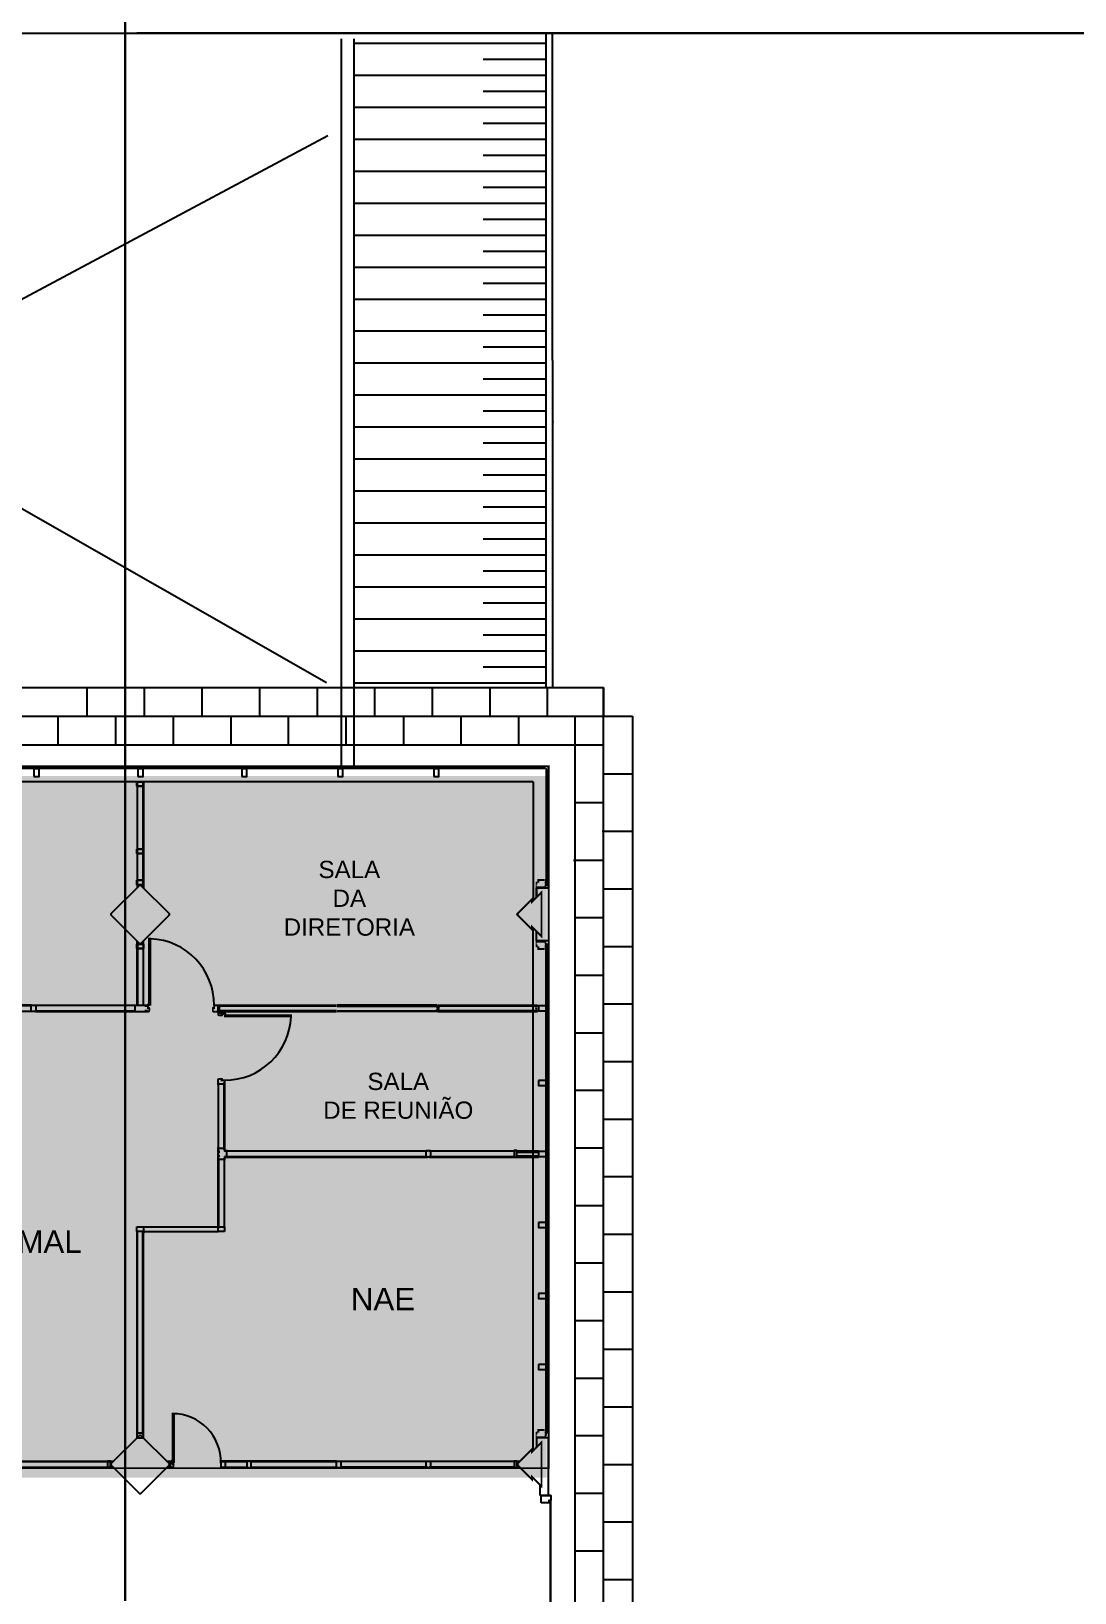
# Model space of a CAD drawing. Header units: metres. Extents: x -331 to 2982, y 362 to 2539.
# Drawn here: x 887.16 to 903.47, y 978.43 to 1002.84 of the extents above; entities that cross this region are included whole.
import ezdxf

# ---------------------------------------------------------------- set-up
doc = ezdxf.new("R2010")
doc.units = ezdxf.units.M
doc.layers.get('0').update_dxf_attribs({"color": 251})
doc.layers.add('_salas', color=251, linetype='Continuous', plot=False)
doc.layers.add('Botoeira_antiga', color=74, linetype='Continuous', lineweight=30)
for name, color, linetype in [('CX', 251, 'Continuous'), ('Div', 251, 'Continuous'), ('Est', 251, 'Continuous'), ('Pis', 251, 'Continuous')]:
    doc.layers.add(name, color=color, linetype=linetype)
doc.styles.add('ARIAL', font='arial.ttf')

# ---------------------------------------------------------------- blocks, each defined once
blk = doc.blocks.new('XR_BL2_AND_MON-REV15$0$A$C03051BF2')
at = {"layer": 'CX'}
blk.add_lwpolyline([(102.0000054412521, 46.20465940108988), (5.441252142190933e-06, 46.20465940108988), (5.441252142190933e-06, 7.562339305877686e-07), (102.0000054412521, 7.562339305877686e-07)], close=True, dxfattribs=at)
blk = doc.blocks.new('XR_BL2_AND_MON-REV15$0$A$C331768BC')
at = {"layer": 'CX'}
for p, q in [((9.533192470101426e-06, 70.9999990115175), (102.0000095331925, 70.9999990115175)), ((9.533192510957633e-06, -9.884824976325035e-07), (9.533192470180749e-06, 70.9999990115175)), ((102.0000095331925, 70.9999990115175), (102.0000095331925, -9.884824976325035e-07)), ((102.0000095331925, -9.884824976325035e-07), (9.533192510957633e-06, -9.884824976325035e-07))]:
    blk.add_line(p, q, dxfattribs=at)
blk = doc.blocks.new('XR_BL2_AND_MON-REV15$0$P_M')
at = {"layer": 'Est'}
blk.add_lwpolyline([(0.459619407770866, -0.4313351365234155), (0.4525483399589962, -0.4242640687115564), (0.459619407770866, -0.4171930008996867), (0.007071067811864395, 0.03535533905932198), (-1.77635683940025e-15, 0.02828427124745581), (-0.007071067811864395, 0.03535533905932198), (-0.4596194077713349, -0.4171930009001699), (-0.4525483399594705, -0.4242640687120343), (-0.4596194077713349, -0.4313351365238987), (-0.007071067812340459, -0.8838834764828789), (-4.760636080423436e-13, -0.8768124086710074), (0.007071067811388332, -0.8838834764828789)], close=True, dxfattribs=at)
blk = doc.blocks.new('XR_BL2_3 PAV$0$perfil_cc')
at = {"layer": 'CX'}
for p, q in [((-0.1152074819774498, 0.1169643204621025), (-0.1152074819774498, -0.02879960517248037)), ((-0.1152074886640548, -0.02879960517248037), (-0.1152074886640548, 0.1169642816516898))]:
    blk.add_line(p, q, dxfattribs=at)
blk.add_lwpolyline([(7.663379619771149e-06, 0.1200226552014101), (-0.07960006283429896, 0.1199999038235546), (-0.1152074886640548, 0.1199999038235546), (-0.1152074819774498, -0.02879960517248037), (-0.0852074886634, -0.02879960517248037), (-0.0852074886633608, -0.0281678552518929), (-0.04045665589905692, -0.02816785524451098), (-0.04045665589905692, -4.479852577787824e-08), (-1.366206561215222e-07, -4.479852577787824e-08)], close=True, dxfattribs=at)
blk = doc.blocks.new('cx100')
at = {"layer": 'CX'}
blk.add_lwpolyline([(2419.861907017033, 1925.252771621092), (2419.941914652374, 1925.252771621092), (2419.941914652374, 1925.372794348653), (2419.861907017033, 1925.372794348653)], close=True, dxfattribs=at)

msp = doc.modelspace()

# ---------------------------------------------------------------- hatches: boundary and pattern name
at = {"layer": '_salas', "transparency": 33554559}
h = msp.add_hatch(color=256, dxfattribs=at)
h.dxf.hatch_style = 1
h.paths.add_polyline_path([(895.2157353349355, 991.1972972361871), (879.760287643843, 991.1972972361871), (879.760287643843, 980.2240020132231), (895.2157353349355, 980.2240020132231)])

# ---------------------------------------------------------------- linework, layer by layer
at = {"lineweight": 0}
msp.add_lwpolyline([(924.7929073603789, 803.353335172327), (923.9766376791488, 997.7972611892221, 0.4142216660946105), (918.990778157304, 1002.797650356614, 0.0006794350110350167), (885.3727820536353, 1002.810217090511), (885.3727820501483, 1011.001882596156), (885.3727820498927, 1011.601882596602), (886.3464476933107, 1011.601882596219, 0.7427886167569143), (887.2018179969266, 1015.306152750457), (883.811865884006, 1016.615771130378), (861.1038687436928, 1023.516969168467), (822.2860059636143, 1041.496607461095), (810.5360026792707, 1047.217797285057), (766.9371060341521, 1070.370097077268), (744.4330323423903, 1083.332766306616), (742.890378450779, 1084.221357074946), (740.7704814984847, 1085.452501496352, 0.5776208198366205), (738.2143080573853, 1083.989614372331), (738.2876815837783, 1030.282979874983), (738.2584995385362, 981.9634663750533), (738.4781391025879, 955.3611352076517), (738.5300160579134, 946.8111352076525), (739.2330090742737, 850.3246201743649)], format="xyb", dxfattribs=at)
msp.add_lwpolyline([(895.2481561272455, 991.3472972361872), (879.7927084361529, 991.3472972361872), (879.7927084361529, 980.3740020132232), (895.2481561272455, 980.3740020132232)], close=True, dxfattribs=at)
at = {"layer": 'Botoeira_antiga'}
msp.add_line((888.627706203575, 978.2975220253302), (888.627706203575, 1014.81190354759), dxfattribs=at)
at = {"layer": 'Div', "lineweight": 0}
for p, q in [((894.7536934925679, 985.3373592400815), (895.0879579480006, 985.3373592400815)), ((894.7536934925679, 985.3173592400815), (895.0879579480006, 985.3173592400815)), ((894.7536934925679, 985.2573592400811), (895.0879579492707, 985.2573592400811)), ((894.7536934925679, 985.2373592400811), (895.0879579492707, 985.2373592400811))]:
    msp.add_line(p, q, dxfattribs=at)
at = {"layer": 'Pis', "extrusion": (7.634579167665077e-06, -1.170061469808617e-05, -0.9999999999024044)}
msp.add_line((876.4629543376425, 1002.810217132882), (917.0718346429446, 1002.810217104007), dxfattribs=at)
at = {"layer": 'Pis'}
for p, q in [((895.2094453943855, 992.5822514733361), (895.2094453307104, 1002.810217119416)), ((892.0094454020741, 991.3472972360544), (892.0094453312645, 1002.721221219667)), ((892.2094454020739, 991.3472972360544), (892.2094453312643, 1002.721221219667)), ((894.2244453737885, 1002.64959312826), (892.2094453317104, 1002.64959312826)), ((895.2094453317104, 1002.64959312826), (894.2244453737885, 1002.64959312826)), ((895.209445333267, 1002.39959312826), (894.2244453737885, 1002.39959312826)), ((894.2244453737885, 1002.14959312826), (892.2094453348232, 1002.14959312826)), ((895.2094453348232, 1002.14959312826), (894.2244453737885, 1002.14959312826)), ((895.2094453363798, 1001.89959312826), (894.2244453737885, 1001.89959312826)), ((894.2244453737885, 1001.64959312826), (892.2094453379359, 1001.64959312826)), ((895.2094453379359, 1001.64959312826), (894.2244453737885, 1001.64959312826)), ((876.4379542140232, 1001.410995192571), (891.7738091863212, 992.6606708747634)), ((895.2094453394925, 1001.39959312826), (894.2244453737885, 1001.39959312826)), ((876.4379538374124, 993.0109951111365), (891.7963886905986, 1001.209968854884)), ((894.2244453737885, 1001.14959312826), (892.2094453410486, 1001.14959312826)), ((895.2094453410486, 1001.14959312826), (894.2244453737885, 1001.14959312826)), ((895.2094453426052, 1000.89959312826), (894.2244453737885, 1000.89959312826)), ((894.2244453737885, 1000.64959312826), (892.2094453441618, 1000.64959312826)), ((895.2094453441618, 1000.64959312826), (894.2244453737885, 1000.64959312826)), ((895.209445345718, 1000.39959312826), (894.2244453737885, 1000.39959312826)), ((894.2244453737885, 1000.14959312826), (892.2094453472741, 1000.14959312826)), ((895.2094453472746, 1000.14959312826), (894.2244453737885, 1000.14959312826)), ((895.2094453488307, 999.8995931282604), (894.2244453737885, 999.8995931282604)), ((894.2244453737885, 999.6495931282604), (892.2094453503873, 999.6495931282604)), ((895.2094453503873, 999.6495931282604), (894.2244453737885, 999.6495931282604)), ((895.2094453519435, 999.3995931282604), (894.2244453737885, 999.3995931282604)), ((894.2244453737885, 999.1495931282604), (892.2094453535001, 999.1495931282604)), ((895.2094453535001, 999.1495931282604), (894.2244453737885, 999.1495931282604)), ((895.2094453550567, 998.8995931282604), (894.2244453737885, 998.8995931282604)), ((894.2244453737885, 998.6495931282604), (892.2094453566128, 998.6495931282604)), ((895.2094453566128, 998.6495931282604), (894.2244453737885, 998.6495931282604)), ((895.209445358169, 998.3995931282604), (894.2244453737885, 998.3995931282604)), ((894.2244453737885, 998.1495931282604), (892.2094453597256, 998.1495931282604)), ((895.2094453597256, 998.1495931282604), (894.2244453737885, 998.1495931282604)), ((895.2094453612822, 997.8995931282604), (894.2244453737885, 997.8995931282604)), ((894.2244453737885, 997.6495931282604), (892.2094453628383, 997.6495931282604)), ((895.2094453628383, 997.6495931282604), (894.2244453737885, 997.6495931282604)), ((895.2094453643949, 997.3995931282604), (894.2244453737885, 997.3995931282604)), ((894.2244453737885, 997.1495931282604), (892.2094453659515, 997.1495931282604)), ((895.2094453659515, 997.1495931282604), (894.2244453737885, 997.1495931282604)), ((895.2094453675077, 996.8995931282604), (894.2244453737885, 996.8995931282604)), ((894.2244453737885, 996.6495931282604), (892.2094453690638, 996.6495931282604)), ((895.2094453690638, 996.6495931282604), (894.2244453737885, 996.6495931282604)), ((895.2094453706204, 996.3995931282604), (894.2244453737885, 996.3995931282604)), ((894.2244453737885, 996.1495931282604), (892.209445372177, 996.1495931282604)), ((895.209445372177, 996.1495931282604), (894.2244453737885, 996.1495931282604)), ((895.2094453737332, 995.8995931282604), (894.2244453737885, 995.8995931282604)), ((894.2244453737885, 995.6495931282604), (892.2094453752898, 995.6495931282604)), ((895.2094453752898, 995.6495931282604), (894.2244453737885, 995.6495931282604)), ((895.2094453768459, 995.3995931282604), (894.2244453737885, 995.3995931282604)), ((894.2244453737885, 995.1495931282604), (892.2094453784025, 995.1495931282604)), ((895.2094453784025, 995.1495931282604), (894.2244453737885, 995.1495931282604)), ((895.2094453799587, 994.8995931282604), (894.2244453737885, 994.8995931282604)), ((894.2244453737885, 994.6495931282604), (892.2094453815153, 994.6495931282604)), ((895.2094453815153, 994.6495931282604), (894.2244453737885, 994.6495931282604)), ((895.2094453830719, 994.3995931282604), (894.2244453737885, 994.3995931282604)), ((894.2244453737885, 994.1495931282604), (892.209445384628, 994.1495931282604)), ((895.209445384628, 994.1495931282604), (894.2244453737885, 994.1495931282604)), ((895.2094453861841, 993.8995931282604), (894.2244453737885, 993.8995931282604)), ((894.2244453737885, 993.6495931282604), (892.2094453877407, 993.6495931282604)), ((895.2094453877407, 993.6495931282604), (894.2244453737885, 993.6495931282604)), ((895.2094453892973, 993.3995931282604), (894.2244453737885, 993.3995931282604)), ((894.2244453737885, 993.1495931282604), (892.2094453908535, 993.1495931282604)), ((895.2094453908535, 993.1495931282604), (894.2244453737885, 993.1495931282604)), ((895.2094453924101, 992.8995931282604), (894.2244453737885, 992.8995931282604)), ((876.4629581862869, 992.5822514733361), (896.1079562441228, 992.5822514733361)), ((888.033381761863, 992.1322514733372), (888.033381761863, 992.582251473337)), ((888.9333817618626, 992.1322514733372), (888.9333817618626, 992.582251473337)), ((889.8333817618623, 992.1322514733363), (889.8333817618623, 992.5822514733361)), ((890.7333817618637, 992.1322514733372), (890.7333817618637, 992.5822514733361)), ((891.6333817618633, 992.1322514733372), (891.6333817618633, 992.5822514733361)), ((894.2244453737885, 992.6495931282604), (892.2094453939667, 992.6495931282604)), ((892.533381761863, 992.1322514733372), (892.533381761863, 992.5822514733361)), ((893.4333817618626, 992.1322514733372), (893.4333817618626, 992.5822514733361)), ((895.2094453939667, 992.6495931282604), (894.2244453737885, 992.6495931282604)), ((894.3333817618623, 992.1322514733372), (894.3333817618623, 992.5822514733361)), ((895.2333817618637, 992.1322514733372), (895.2333817618637, 992.5822514733361)), ((896.1079562441228, 992.5822514733361), (896.1079562441237, 992.1322514733372)), ((896.1079562441237, 992.1322514733372), (896.1079562441228, 992.5822514733361)), ((876.4629581862887, 992.1322514733381), (896.0129562441239, 992.1322514733372)), ((876.4629581862905, 992.1322514733363), (896.1079562441237, 992.1322514733372)), ((876.8583817618601, 992.1322514733372), (895.9579562441254, 992.1322514733372)), ((877.2033817618612, 992.1322514733372), (895.9579562441254, 992.1322514733372)), ((877.2583817618615, 992.1322514733372), (896.0129562441239, 992.1322514733372)), ((887.5833817618641, 991.6822514733374), (887.5833817618641, 992.1322514733372)), ((888.4833817618628, 991.6822514733374), (888.4833817618628, 992.1322514733372)), ((889.3833817618633, 991.6822514733365), (889.3833817618633, 992.1322514733363)), ((890.283381761863, 991.6822514733365), (890.283381761863, 992.1322514733363)), ((891.1833817618626, 991.6822514733365), (891.1833817618626, 992.1322514733372)), ((892.0833817618623, 991.6822514733365), (892.0833817618623, 992.1322514733372)), ((892.9833817618637, 991.6822514733365), (892.9833817618637, 992.1322514733372)), ((893.8833817618633, 991.6822514733365), (893.8833817618633, 992.1322514733372)), ((894.783381761863, 991.6822514733365), (894.783381761863, 992.1322514733372)), ((894.783381761863, 991.6822514733365), (894.783381761863, 992.1322514733372)), ((895.6579562441229, 992.1322514733372), (895.6579562441229, 968.2722514733375)), ((896.1079562441237, 992.1322514733372), (896.5579562441226, 992.1322514733372)), ((896.1079562441237, 978.5538330185325), (896.1079562441237, 992.1322514733372)), ((896.1079562441237, 978.1822514733378), (896.1079562441237, 992.1322514733367)), ((896.5579562441226, 992.1322514733372), (896.5579562441226, 968.7322514733371)), ((876.4629581862905, 991.6822514733365), (895.6579562441229, 991.6822514733365)), ((876.9883817618611, 991.6822514733365), (895.6379562441248, 991.6822514733365)), ((877.3333817618623, 991.6822514733365), (895.6379562441248, 991.6822514733365)), ((877.3883817618625, 991.6822514733365), (895.6379562441248, 991.6822514733365)), ((895.6579562441229, 991.6822514733369), (896.1079562441237, 991.6822514733369)), ((895.2481561273826, 991.3472972360544), (876.4629581862905, 991.3472972360544)), ((876.5029581862905, 991.321997236056), (895.2005419918701, 991.3219972360541)), ((895.2005419918664, 991.3119972360539), (876.5029581863405, 991.3119972360539)), ((895.2005419918682, 991.3209978750513), (895.2005419918682, 991.3129978866361)), ((895.212698936642, 991.3002081265374), (895.2127013987688, 989.4865144322755)), ((895.2226989366422, 991.300208126542), (895.212698936642, 991.3002081265374)), ((895.2227013987726, 989.4865144322264), (895.2226989366422, 991.300208126542)), ((895.2481561273826, 989.4665209718121), (895.2481561273826, 991.3472972360544)), ((895.0079540874144, 991.1072516699685), (876.4629581862905, 991.1072516699667)), ((888.8147281843408, 991.1072516699678), (888.8147403086296, 989.4507288667637)), ((888.8207448468256, 989.45673340496), (888.8207448468243, 991.1072516699678)), ((888.9077365815051, 989.4541606514556), (888.9077365815069, 991.1072516699678)), ((888.9137287211852, 991.1072516699678), (888.9137404730659, 989.448156759895)), ((895.0079540874144, 991.1072516699685), (895.0079540874144, 989.2465121079224)), ((896.1079562441237, 991.2322514733371), (896.5579562441226, 991.2322514733371)), ((895.6579562441229, 990.7822514733373), (896.1079562441237, 990.7822514733373)), ((896.0879562441255, 990.3322514733375), (896.5579562441226, 990.3322514733375)), ((888.8147448468249, 990.0332054241769), (888.8207448468261, 990.0332054241769)), ((888.8147448468249, 990.0032023319338), (888.8207448468261, 990.0032023319338)), ((888.9137448468286, 990.0332054241769), (888.9077365815047, 990.0332054241769)), ((888.9137365815059, 990.0032023319338), (888.9077365815047, 990.0032023319338)), ((895.6379562441248, 989.8822514733376), (896.0879562441255, 989.8822514733376)), ((888.8132365815022, 989.5463812914211), (888.8192365815034, 989.5463812914211)), ((888.8132365815022, 989.516378199178), (888.8192365815034, 989.516378199178)), ((888.9122283161832, 989.5463812914211), (888.906228316182, 989.5463812914211)), ((888.912236581506, 989.516378199178), (888.906228316182, 989.516378199178)), ((895.0579578112888, 989.4465166958819), (895.0579565612861, 989.2965145180385)), ((895.0579565612861, 989.2965145180385), (895.0579574681751, 989.4465166958837)), ((895.0579574681751, 989.4465166958837), (895.2481545754126, 989.4465144685832)), ((895.0579578112888, 989.4465166958819), (895.0579578112888, 989.2965158317973)), ((895.2481561273826, 989.4465157890054), (895.0579578112888, 989.4465166958819)), ((895.2481561273826, 989.4465144685605), (895.0579578112888, 989.4465166958819)), ((895.2481548773799, 989.4465144752471), (895.0579578112888, 989.4465166958819)), ((895.2481560023821, 989.4465158317971), (895.2481560023821, 988.6179871943732)), ((896.1079562441237, 989.4322514733378), (896.5579562441226, 989.4322514733378)), ((895.6579562441229, 988.9822514733371), (896.1079562441237, 988.9822514733371)), ((895.6579562441229, 988.9822514733371), (896.1079562441237, 988.9822514733371)), ((888.8147361175215, 987.6122533268415), (888.8147434739485, 988.613772807847)), ((888.8207448468261, 988.6077714349694), (888.8207448468252, 987.6122533268415)), ((888.9077365815051, 988.6103441884727), (888.907736581506, 987.6122533268415)), ((888.9137365815059, 987.6122533268415), (888.9137365815059, 988.6163441884739)), ((895.0079540874144, 980.6465139216805), (895.0079540874144, 988.8179909182475)), ((895.0579565612861, 988.6179920289558), (895.0579578112888, 988.7679871943731)), ((895.0579565612975, 988.6179933427431), (895.0579578112888, 988.7679871943731)), ((895.2483534371208, 988.6179933301046), (895.0579565612975, 988.6179933427431)), ((895.2481548773799, 988.6179885509241), (895.0579565612861, 988.6179920289558)), ((895.0579578112888, 988.6179933427145), (895.0579578112888, 988.7679871943731)), ((895.0579578112888, 988.6179907789535), (895.0579578112888, 988.7679871943731)), ((895.2481561273826, 988.617989871369), (895.0579578112888, 988.6179933427145)), ((888.8132365815022, 988.5481266407553), (888.8192365815034, 988.5481266407553)), ((888.8132365815022, 988.5181235485122), (888.8192365815034, 988.5181235485122)), ((888.912236581506, 988.5481266407553), (888.906228316182, 988.5481266407553)), ((888.9122283161832, 988.5181235485122), (888.906228316182, 988.5181235485122)), ((895.2126856609057, 980.9136080138308), (895.2127013987688, 988.5779968377358)), ((895.2227013987726, 988.5779968377849), (895.2226856609059, 980.9136080138262)), ((895.2481561273826, 988.5979902981987), (895.2481428516462, 980.8465176455554)), ((896.1079562441237, 988.5322514733373), (896.5579562441226, 988.5322514733373)), ((896.1079562441237, 988.5322514733373), (896.5579562441226, 988.5322514733373)), ((895.6579562441229, 988.0822514733375), (896.1079562441237, 988.0822514733375)), ((895.6579562441229, 988.0822514733375), (896.1079562441237, 988.0822514733375)), ((896.1079562441237, 987.6322514733367), (896.5579562441226, 987.6322514733367)), ((887.1600470254848, 987.6119508449035), (885.9418212066639, 987.6118538003022)), ((885.9418212066639, 987.6057528909662), (887.1600470254848, 987.6057530429157)), ((885.9418212066639, 987.5191520650812), (887.1600470254848, 987.5191519131315)), ((887.1600470254848, 987.5129541111439), (885.9418212066639, 987.5130511557452)), ((887.2310470254833, 987.6119583978934), (888.7813389337839, 987.6118349007079)), ((888.7813389337839, 987.6057528613737), (887.2310470254833, 987.6057530547421)), ((888.7813389337839, 987.5191520946735), (887.2310470254833, 987.5191519013053)), ((887.2310470254833, 987.513297162209), (888.7813389337839, 987.5130662273702)), ((891.9333100522917, 987.5972533268416), (890.0822651596636, 987.597327030152)), ((891.9333100522917, 987.5272533268419), (890.0822651596636, 987.5273270301523)), ((890.0822651596636, 987.5123270301519), (891.9333100522917, 987.5122533268334)), ((890.0823245644647, 987.6122533268417), (891.9333100522917, 987.6122533268415)), ((890.0823245644647, 987.6122533268417), (890.0823245644647, 987.5972533268416)), ((890.0823245644647, 987.5122533268336), (890.0823245644647, 987.5272533268419)), ((893.5035238514388, 987.6122533268415), (891.9433100522915, 987.6122533268415)), ((891.9433100522915, 987.5972533268416), (893.5035238514388, 987.5972533268416)), ((891.9433100522915, 987.5272533268419), (893.5035238514388, 987.5272533268419)), ((893.5035238514388, 987.5122533268416), (891.9433100522915, 987.5122533268334)), ((893.3730597684289, 987.5272533268419), (895.0773879949725, 987.5272533268419)), ((893.5035238514388, 987.5972533268416), (893.5035238514388, 987.6122533268415)), ((893.5035238514388, 987.5272533268419), (893.5035238514388, 987.5122533268416)), ((893.5134441490386, 987.5972533268416), (893.5134441490386, 987.6122533268415)), ((893.5134441490386, 987.6122533268415), (895.0736579481859, 987.6122533268415)), ((895.0736579481859, 987.5972533268416), (893.5134441490386, 987.5972533268416)), ((895.0736579481859, 987.5272533268419), (893.5134441490386, 987.5272533268419)), ((893.5134441490386, 987.5272533268419), (893.5134441490386, 987.5122533268416)), ((893.5134441490386, 987.5122533268416), (895.0736579481859, 987.5122533268416)), ((895.0736579481859, 987.6122533268415), (895.0736579481859, 987.5972533268416)), ((895.0736579481859, 987.5122533268416), (895.0736579481859, 987.5272533268419)), ((895.6579562441229, 987.1822514733369), (896.1079562441237, 987.1822514733369)), ((896.1079562441237, 986.7322514733371), (896.5579562441226, 986.7322514733371)), ((890.0822699232281, 986.4025846775919), (890.0822784637126, 985.3530654448523)), ((890.0882784637138, 985.3530654448523), (890.0882784637129, 986.4025846775919)), ((890.1752701983924, 985.3530654448523), (890.1752701983937, 986.4025846775919)), ((890.1812701983936, 986.4025846775919), (890.1812701983936, 985.3530654448523)), ((895.6579562441229, 986.2822514733373), (896.1079562441237, 986.2822514733373)), ((896.1079562441237, 985.8322514733375), (896.5579562441226, 985.8322514733375)), ((890.0824763604232, 984.1274444416752), (890.0824763604228, 985.2226530353103)), ((890.088476360424, 985.2226530353103), (890.0884763604222, 984.1274444416752)), ((890.1754680951026, 985.2226530353103), (890.1754680951049, 984.1274444416752)), ((890.1814680951038, 984.1274444416752), (890.1814680951038, 985.2226530353103)), ((890.1835421933101, 985.3369336651929), (893.3529670010266, 985.3368586342715)), ((893.3529670010266, 985.3308580001105), (890.1835421933101, 985.3309317034186)), ((893.3529670010266, 985.2438604800516), (890.1835421933101, 985.2439341833647)), ((890.1835421933101, 985.2379322215902), (893.3529670010266, 985.2378598458911)), ((893.3829733817188, 985.3370590120774), (894.7279872876688, 985.3370583917551)), ((894.7279872876688, 985.3310583917553), (893.3829733817188, 985.3310583917544)), ((894.7279872876688, 985.2440583917544), (893.3829733817188, 985.2440583917557)), ((893.3829733817188, 985.2380577714323), (894.7279872876688, 985.2380583917545)), ((894.7279872876688, 985.3370583917551), (894.7279872876688, 985.3310583917553)), ((894.7279872876688, 985.2380583917545), (894.7279872876688, 985.2440583917544)), ((894.7536934925679, 985.2373592400811), (894.7536934925679, 985.3373592400815)), ((894.7536934925679, 985.2373592400811), (894.7536934925679, 985.3373592400815)), ((894.7536934925679, 985.3373592400815), (895.0879579480006, 985.3373592400815)), ((894.7536934925679, 985.3173592400815), (895.0879579480006, 985.3173592400815)), ((894.7536934925679, 985.2573592400811), (895.0879579492707, 985.2573592400811)), ((894.7536934925679, 985.2373592400811), (895.0879579492707, 985.2373592400811)), ((895.6579562441229, 985.3822514733367), (896.1079562441237, 985.3822514733367)), ((896.1079562441237, 984.9322514733369), (896.5579562441226, 984.9322514733369)), ((895.6579562441229, 984.4822514733371), (896.1079562441237, 984.4822514733371)), ((888.811954337415, 984.1479428955502), (890.0884763604222, 984.1479428955499)), ((888.9139543374126, 984.0769428955518), (888.811954337415, 984.0769428955518)), ((888.8134626027379, 984.0769428955518), (888.8134626027374, 980.8984444416683)), ((888.8194626027387, 980.8984444416683), (888.8194626027366, 984.0769428955518)), ((888.9064543374172, 980.8984444416683), (888.9064543374197, 984.0769428955518)), ((888.9124543374187, 984.0769428955518), (888.9124543374185, 980.8984444416683)), ((888.9139543374126, 984.0769428955518), (888.9139543374126, 984.047142046722)), ((888.9139543374126, 984.0769428955518), (890.0809680951005, 984.0769428955518)), ((896.1079562441237, 984.0322514733373), (896.5579562441226, 984.0322514733373)), ((895.6579562441229, 983.5822514733375), (896.1079562441237, 983.5822514733375)), ((896.1079562441237, 983.1322514733367), (896.5579562441226, 983.1322514733367)), ((895.6579562441229, 982.6822514733369), (896.1079562441237, 982.6822514733369)), ((896.1079562441237, 982.2322514733371), (896.5579562441226, 982.2322514733371)), ((895.6579562441229, 981.7822514733373), (896.1079562441237, 981.7822514733373)), ((896.1079562441237, 981.3322514733375), (896.5579562441226, 981.3322514733375)), ((895.0579578112888, 980.8465171826958), (895.0579578112888, 980.6965176455553)), ((895.0579578112888, 980.8465171826958), (895.0579578112888, 980.6965176455553)), ((895.248141726644, 980.8465162890045), (895.0579578112888, 980.8465171826958)), ((895.2226856609059, 980.9136080138262), (895.2126856609057, 980.9136080138308)), ((895.2481428516458, 979.9451139081116), (895.2481428516462, 980.8465176455554)), ((895.6579562441229, 980.8822514733367), (896.1079562441237, 980.8822514733367)), ((888.3986902687016, 980.3820532682932), (888.3986902687016, 980.4820532682936)), ((889.3272338883248, 980.3822524199666), (889.2796448129975, 980.3822524199666)), ((889.2796615470984, 980.4822356858642), (889.3272338883248, 980.4822169294669)), ((889.3272338883248, 980.4822169294669), (889.3272338883248, 980.3822524199666)), ((890.5491238837401, 980.4817539471653), (890.1258656058712, 980.4817537431768)), ((890.1259323212975, 980.4757533268428), (890.5491238837401, 980.4757533268419)), ((890.1260235448797, 980.3887533268435), (890.5491238837401, 980.3887533268432)), ((890.5491238837401, 980.3827527065203), (890.1260581228194, 980.3827527163996)), ((891.9305486327353, 980.4817545594631), (890.5791269759832, 980.4817539610028)), ((891.9305486327353, 980.4817545594631), (890.5791269759832, 980.4817539610028)), ((890.5791269759832, 980.4757533268419), (891.9305486327353, 980.4757533268423)), ((890.5791269759832, 980.4757533268419), (891.9305486327353, 980.4757533268423)), ((890.5791269759832, 980.3887533268437), (891.9305486327353, 980.388753326846)), ((890.5791269759832, 980.3887533268437), (891.9305486327353, 980.388753326846)), ((891.9305486327353, 980.3827520942248), (890.5791269759832, 980.3827526926827)), ((891.9305486327353, 980.3827520942248), (890.5791269759832, 980.3827526926827)), ((892.0015486327334, 980.4817545842816), (893.3529702894843, 980.4817539610042)), ((893.3529702894843, 980.4757533268432), (892.0015486327334, 980.4757533268421)), ((893.3529702894843, 980.3887533268451), (892.0015486327334, 980.388753326846)), ((892.0015486327334, 980.3827520694065), (893.3529702894843, 980.3827526926841)), ((893.3829733817274, 980.4817539471667), (894.7279872876775, 980.4817533268445)), ((894.7279872876775, 980.4757533268446), (893.3829733817274, 980.4757533268432)), ((894.7279872876775, 980.3887533268437), (893.3829733817274, 980.3887533268446)), ((893.3829733817274, 980.3827527065216), (894.7279872876775, 980.3827533268438)), ((894.7279872876775, 980.4817533268445), (894.7279872876775, 980.4757533268446)), ((894.7279872876775, 980.3827533268438), (894.7279872876775, 980.3887533268437)), ((894.7536934925765, 980.38205417517), (894.7536934925765, 980.4820541751703)), ((894.7536934925765, 980.4820541751703), (894.8010708727875, 980.4820541751703)), ((894.7536934925765, 980.38205417517), (894.8014644236218, 980.38205417517)), ((896.1079562441237, 980.4322514733369), (896.5579562441226, 980.4322514733369)), ((895.1186069785781, 979.9451144985901), (895.1186069785781, 980.1073357770883)), ((896.1079562441578, 968.7322514733371), (896.1079562441237, 980.1725757097108)), ((895.1345597113627, 979.9451144985901), (895.1186069785781, 979.9451144985901)), ((895.6579562441229, 979.9822514733371), (896.1079562441237, 979.9822514733371)), ((895.6579562441229, 979.9822514733371), (896.1079562441237, 979.9822514733371)), ((896.1079562441237, 979.5322514733373), (896.5579562441226, 979.5322514733373)), ((896.1079562441237, 979.5322514733373), (896.5579562441226, 979.5322514733373)), ((895.6579562441229, 979.0822514733375), (896.1079562441237, 979.0822514733375)), ((895.6579562441229, 979.0822514733375), (896.1079562441237, 979.0822514733375)), ((896.1079562441237, 978.6322514733376), (896.5579562441226, 978.6322514733376))]:
    msp.add_line(p, q, dxfattribs=at)
at = {"layer": 'Pis', "extrusion": (1.170061469808617e-05, -7.634579167665077e-06, 0.9999999999024044)}
msp.add_line((895.3157592952543, 992.5822514733361), (895.3103793879613, 1002.810217119344), dxfattribs=at)
at = {"layer": 'Pis', "const_width": 0.03}
for points in [[(924.7929073603789, 803.353335172327), (923.9766376791488, 997.7972611892221, 0.4142216660946105), (918.990778157304, 1002.797650356614, 0.0006794350110350167), (885.3727820536353, 1002.810217090511), (885.3727820501483, 1011.001882596156), (885.3727820498927, 1011.601882596602), (886.3464476933107, 1011.601882596219, 0.7427886167569143), (887.2018179969266, 1015.306152750457), (883.811865884006, 1016.615771130378), (861.1038687436928, 1023.516969168467), (822.2860059636143, 1041.496607461095), (810.5360026792707, 1047.217797285057), (766.9371060341521, 1070.370097077268), (744.4330323423903, 1083.332766306616), (742.890378450779, 1084.221357074946), (740.7704814984847, 1085.452501496352, 0.5776208198366205), (738.2143080573853, 1083.989614372331), (738.2876815837783, 1030.282979874983), (738.2584995385362, 981.9634663750533), (738.4781391025879, 955.3611352076518), (738.5300160579134, 946.8111352076526), (739.2330090742737, 850.324620174365)], [(890.0773153540295, 987.5972533268416), (890.0773745644647, 987.5972533268416), (890.0922745644643, 987.5972533268416), (890.1062889018899, 987.5972533268416), (890.1062889018899, 987.5956343343416), (890.0944489275466, 987.5956343343416), (890.0944489275466, 987.5891649373937), (890.0948559068079, 987.588435154757), (890.0956309196949, 987.5899096065389), (890.0972506657586, 987.5929911520318), (890.0976932502967, 987.5927585172824), (890.0960735042331, 987.5896769717897, 0.3877019977280543), (890.0967556764513, 987.5870683699504), (890.0984081958732, 987.5859967680431, -0.1949544848531111), (890.0992694650549, 987.5847655863138), (890.1016800860402, 987.5742497039557, -0.2685513100592345), (890.1002025816729, 987.5694628121721), (890.0923929646337, 987.5644228500187), (890.0923929646337, 987.5600838170242), (890.1002026023739, 987.55504384151, -0.2685513100360365), (890.1016801067408, 987.5502569497269), (890.0992694857555, 987.5397410673697, -0.1949544847245207), (890.0984082165746, 987.5385098856409), (890.0967556971518, 987.5374382837315, 0.3877019976141124), (890.0960735249341, 987.534829681894), (890.0976932709968, 987.5317481364011), (890.0972506864587, 987.5315155016517), (890.095630940396, 987.5345970471449), (890.0948559168519, 987.5360714798176), (890.0944489482467, 987.5353417162889), (890.0944489482467, 987.5288723193419), (890.10628892259, 987.5288723193419), (890.10628892259, 987.5272533268419), (890.0923929853348, 987.5272533268419), (890.0773337748997, 987.5272533268419)], [(895.0879580600326, 987.5272533268419), (895.057957948186, 987.5272533268419), (895.0439435900603, 987.5272533268419), (895.0439435900603, 987.5288723193419), (895.0557835644036, 987.5288723193419), (895.0557835644036, 987.5353417162889), (895.0545720782147, 987.5369778576705, -0.2533864097607306), (895.0546015722543, 987.5345970471449), (895.0529818261916, 987.5315155016517), (895.0525392416534, 987.5317481364011), (895.0541589877162, 987.534829681894, 0.3877019975501291), (895.0534768154989, 987.5374382837313), (895.0518242960752, 987.5385098856411, -0.1949544846786684), (895.0509630268948, 987.5397410673697), (895.0485524059095, 987.5502569497269, -0.2685513100347733), (895.0500299102764, 987.55504384151), (895.0578395480165, 987.5600838170242), (895.0578395480165, 987.5644228500187), (895.0500299309774, 987.5694628121721, -0.2685513100702475), (895.0485524266101, 987.5742497039557), (895.0509630475954, 987.5847655863138, -0.1949544848205129), (895.0518243167767, 987.5859967680428), (895.053476836199, 987.5870683699504, 0.3877019977280542), (895.0541590084172, 987.5896769717897), (895.0525392623535, 987.5927585172824), (895.0529818468917, 987.5929911520318), (895.0546015929554, 987.5899096065389, -0.2533864097978677), (895.0545720989157, 987.587528796013), (895.0557835851037, 987.5891649373937), (895.0557835851037, 987.5956343343416), (895.0439436107604, 987.5956343343416), (895.0439436107604, 987.5972533268416), (895.0578395480165, 987.5972533268416), (895.0879580600326, 987.5972533268416)], [(889.2796574702588, 980.4822363279629), (889.3272298114848, 980.4822175715656), (889.3272298114848, 980.4672530586813), (889.3432146639502, 980.4672467563164), (889.3432107209896, 980.4772473897717, -0.4142135623730949), (889.3482087492462, 980.4822493607385), (889.3610087482516, 980.4822544074077, -0.4142135625062611), (889.3630095366384, 980.4802551961061), (889.3630139377915, 980.4689427969611), (889.361555222692, 980.4689422218321), (889.3615604795045, 980.4684424570496), (889.36356017043, 980.4684633434563), (889.3635603704192, 980.4684633455449), (889.3635562467261, 980.4688627406731), (889.3635561983147, 980.4688627880839), (889.3634274155488, 980.4811749559672, 0.2944962882193037), (889.3622334511651, 980.4829844998103, -3.099482816463403), (889.3690934126444, 980.484442557605), (889.3691203934682, 980.481859379496), (889.3676204752819, 980.4818437131244), (889.3679341848024, 980.4518087680376), (889.3653343266133, 980.4517816129933), (889.3651870733556, 980.4658798256112), (889.3645937374695, 980.4652739643295), (889.3647169795936, 980.4534746079325), (889.361717143222, 980.4534432751891), (889.3617223759575, 980.4529422864921), (889.3630203051262, 980.4529427982279), (889.3630249132079, 980.4412551991363), (889.370527412625, 980.4412581571551), (889.3690258195652, 980.4389575649416), (889.3750258190989, 980.4389599305678), (889.3735224123925, 980.4412593379966), (889.3810249118092, 980.4412622960149, -0.4142135623730951), (889.383025700196, 980.4392630847128), (889.3830416681726, 980.3987630878605, -0.414213562373095), (889.3665481749272, 980.3822565836706), (889.348048176365, 980.3822492896568, -0.4225789089356742), (889.3432462053829, 980.387247396767), (889.3432422629312, 980.3972467399944), (889.3272298114848, 980.3972530532405), (889.3272298114848, 980.382253062065), (889.2796407361575, 980.382253062065)]]:
    msp.add_lwpolyline(points, format="xyb", dxfattribs=at)
for points in [[(895.2481561272455, 991.3472972361872), (879.7927084361529, 991.3472972361872), (879.7927084361529, 980.3740020132232), (895.2481561272455, 980.3740020132232)], [(895.1372465706704, 989.3758034661812), (894.9872457122169, 989.2258026077277), (894.9872457122169, 989.2682290146006), (894.7583387160166, 989.039322018398), (894.7654097838281, 989.0322509505861), (894.7583387160166, 989.0251798827742), (894.9872457122169, 988.7962728865721), (894.9872457122169, 988.8386970434483), (895.1372442889792, 988.6886984666858)], [(889.0027400196977, 988.6516433284862), (889.0027400196941, 987.6216433284865), (889.0227400196927, 987.6216433284865), (889.0227400196982, 988.6516433284862)], [(891.2222470455954, 987.4566615580407), (890.1922470455956, 987.4566615580443), (890.1922470455956, 987.4366615580457), (891.2222470455954, 987.4366615580402)], [(889.3907265518001, 981.225582223803), (889.3907265518033, 980.4703571760706), (889.3707265518033, 980.4703571760706), (889.3707265518001, 981.225582223803)], [(895.1372465706704, 980.7758034661827), (894.9872457122169, 980.6258026077292), (894.9872457122169, 980.668229014602), (894.7583387160166, 980.4393220183995), (894.7654097838281, 980.4322509505876), (894.7583387160166, 980.4251798827756), (894.9872457122169, 980.1962728865735), (894.9872457122169, 980.2386970434497), (895.1372442889792, 980.0886984666872)], [(886.5522099792956, 980.475753326845), (886.5522099792956, 980.4817533268451), (888.3729840639357, 980.4817533268422), (888.3729840639357, 980.4757533268421)], [(886.5522099792956, 980.3887533268448), (886.5522099792956, 980.3827520723607), (888.3729840639357, 980.3827533268429), (888.3729840639357, 980.3887533268428)], [(895.2733568976464, 978.2341218768224), (895.2733591188771, 979.8703629524266), (895.2833588361541, 979.8703629010304), (895.2833563927775, 978.2341219282177)]]:
    msp.add_lwpolyline(points, close=True, dxfattribs=at)
for points in [[(895.1994878354199, 989.4865206009101), (895.2084368323144, 989.4865206009106, -0.4914328604234791), (895.2076995604707, 989.4917500718846, 0.3118051477696737), (895.2079579810934, 989.4921241778604), (895.2079579810911, 989.4942241778579, 1), (895.2069579810941, 989.4942241778601), (895.2069579810873, 989.4934241778585), (895.2056579810874, 989.4934241778585), (895.2056579810874, 989.4990241778589), (895.2069579810873, 989.4990241778589), (895.2069579810873, 989.4982241778569, 1), (895.2079579810916, 989.4982241486061), (895.2079579810875, 989.526724104074), (895.2033579810873, 989.526724104074), (895.2033579810873, 989.5367241040742), (895.2079579810875, 989.5367241040742), (895.2079579810875, 989.5617315040747), (895.2108968718908, 989.5617315040747), (895.2079579810875, 989.5646703948771), (895.207958353838, 989.5652241778587, 1), (895.206958353841, 989.5652241778614), (895.2069583538346, 989.5644241778593), (895.2056583538342, 989.5644241778593), (895.2056583538342, 989.5700241778588), (895.2069583538346, 989.5700241778588), (895.2069583538346, 989.5692241778577, 1), (895.2079580742698, 989.569214526284), (895.2079579810907, 989.5692048747089), (895.2079579810875, 989.5713241778601, 0.414213561922025), (895.207557981093, 989.5717241778541), (895.0879580324713, 989.5717241778586), (895.0879580324713, 989.5367241040742), (895.0879580293586, 989.5309675846336, 0.4142137207021215), (895.0876580293589, 989.5312675847956), (895.0600902220185, 989.5312675847956, 0.4142135623912643), (895.0597902220152, 989.5309675847923), (895.0597902220179, 989.4869930061056, 0.4142135623549224), (895.0600902220181, 989.4866930061055), (895.0591584720974, 989.4865167587179), (895.0591584720974, 989.4565167520307), (895.1994878354199, 989.4565167520307)], [(895.1994878354199, 988.5779824252597), (895.2084368323144, 988.5779824252593, 0.4914328604234791), (895.2076995604707, 988.5727529542853, -0.3118051477696737), (895.2079579810934, 988.5723788483094), (895.2079579810911, 988.570278848312, -1), (895.2069579810941, 988.5702788483097), (895.2069579810873, 988.5710788483113), (895.2056579810874, 988.5710788483113), (895.2056579810874, 988.5654788483109), (895.2069579810873, 988.5654788483109), (895.2069579810873, 988.566278848313, -1), (895.2079579810916, 988.5662788775637), (895.2079579810875, 988.5377789220959), (895.2033579810873, 988.5377789220959), (895.2033579810873, 988.5277789220956), (895.2079579810875, 988.5277789220956), (895.2079579810875, 988.5027715220951), (895.2108968718908, 988.5027715220951), (895.2079579810875, 988.4998326312927), (895.207958353838, 988.4992788483112, -1), (895.206958353841, 988.4992788483084), (895.2069583538346, 988.5000788483105), (895.2056583538342, 988.5000788483105), (895.2056583538342, 988.494478848311), (895.2069583538346, 988.494478848311), (895.2069583538346, 988.4952788483122, -1), (895.2079580742698, 988.4952884998859), (895.2079579810907, 988.4952981514609), (895.2079579810875, 988.4931788483098, -0.414213561922025), (895.207557981093, 988.4927788483158), (895.0879580324713, 988.4927788483112), (895.0879580324713, 988.5277789220956), (895.0879580293586, 988.5335354415363, -0.4142137207021215), (895.0876580293589, 988.5332354413742), (895.0600902220185, 988.5332354413742, -0.4142135623912643), (895.0597902220152, 988.5335354413776), (895.0597902220179, 988.5775100200642, -0.4142135623549224), (895.0600902220181, 988.5778100200644), (895.0591584720974, 988.5779862674519), (895.0591584720974, 988.6079862741392), (895.1994878354199, 988.6079862741392)], [(888.9471482509039, 987.6122533268415), (888.9471470058506, 987.597254041413), (888.9646347859671, 987.5972471464872), (888.964630843006, 987.6072477799423, -0.4142135623759719), (888.9696288712626, 987.6122497509091), (888.9844516609264, 987.6122555951063, 0.151178966796734), (888.9835923953292, 987.6130678619024, -1.178675084891251), (888.9901201173211, 987.6229454317695), (888.9927034363318, 987.6229454317686), (888.9927034363318, 987.6214454317692), (889.0227400196927, 987.6214454317687), (889.0227400196927, 987.6188454317685), (889.0072408363321, 987.6188454317685), (889.0056408363325, 987.6172454317684), (888.9933283935957, 987.6172456160709, 0.2409331668526098), (888.9917065576615, 987.6164159772572, -0.2020030597503757), (888.9885344060522, 987.6130050474342, 0.2944997853665975), (888.9873554285828, 987.61118567778), (888.9873243457478, 987.5968734315738), (888.9857208541471, 987.595276930811), (888.985695075432, 987.5834769589692), (888.9844402156123, 987.583479700389), (888.9844450352257, 987.5712555893069), (888.9919475346423, 987.5712585473257), (888.990445941582, 987.5689579551122), (888.9964459411158, 987.5689603207384), (888.9949425344093, 987.5712597281672), (889.002445033826, 987.571262686186, -0.4142135623801484), (889.0044458222123, 987.5692634748841), (889.0044617901899, 987.5287634780314, -0.414213562386345), (888.9879682969445, 987.5122569738414), (888.9694981022003, 987.5122495996759, -0.4142135623677084), (888.9646634936462, 987.5170803974399), (888.964662384949, 987.5272471301653), (888.9471482509043, 987.5272540354815), (888.9471482509043, 987.5114524780133), (888.7813389337839, 987.5114524780133), (888.7813389337839, 987.6122533268415)], [(890.0773153540295, 987.6121662061396), (890.031110695375, 987.6121662061396), (890.031110695375, 987.6120011307958), (890.0215491701324, 987.611997360963, 0.4142135623702425), (890.0195499588299, 987.6099965725762), (890.0195657886693, 987.5699965757083), (890.0120632302542, 987.5699936176668), (890.0135666369606, 987.5676942102377), (890.0075666374273, 987.5676918446115), (890.0090682304872, 987.569992436825), (890.0015657310705, 987.5699894788065, 0.4142135623678114), (889.999566519768, 987.5679886904197), (889.9995828820156, 987.5264886936459, 0.4142135623770398), (890.0160893862048, 987.5099952004002), (890.0345595810213, 987.510002390761, 0.06527270274256927), (890.0358052773877, 987.5101662061188), (890.0773153540295, 987.5101662061188)], [(890.0978577634719, 987.5122809258055), (890.1018577631612, 987.5122793487217, -0.414213562373095), (890.1028573688122, 987.5112789545283), (890.1028571716765, 987.5107789545673), (890.0993571719487, 987.5107803345154), (890.0993521252799, 987.4979803355109), (890.1153521240362, 987.4979740271747), (890.1153484967422, 987.4887740278891), (890.1503484940226, 987.4887602284034), (890.1503521213158, 987.497960227688), (890.1663521200721, 987.4979539193519), (890.1663571667409, 987.5107539183564), (890.162857167013, 987.5107552983054), (890.1628573641487, 987.5112552982673, -0.4142135623730284), (890.1638577583421, 987.5122549039179), (890.167857758031, 987.5122533268341), (890.1678508635964, 987.4947667917713), (890.1778514970515, 987.4947707347319, -0.414213562373095), (890.1828534680185, 987.4897727064754), (890.182859312215, 987.4749499168115, 0.1086618089826578), (890.1836751515843, 987.4758171599483, -1.177805268733122), (890.1935491488784, 987.4692814604168), (890.193549148878, 987.4666981414066), (890.1920491488786, 987.4666981414066), (890.1920491488777, 987.4366615580457), (890.1894491488779, 987.4366615580457), (890.1894491488779, 987.4521607414063), (890.1878491488774, 987.4537607414059), (890.1878493331801, 987.4660732140801, 0.2944962882260401), (890.1866743331766, 987.4678951292819, -0.1811892000789741), (890.1836920954111, 987.4708671716792, 0.2657335928542572), (890.1817894206424, 987.4720461490999), (890.1674771486828, 987.4720772319906), (890.1658806479204, 987.4736807235913), (890.1540806760781, 987.4737065023064), (890.154083417498, 987.4749613621261), (890.1418593064159, 987.4749565425127), (890.1418622644346, 987.467454043096), (890.1395616722216, 987.4689556361564), (890.1395640378473, 987.4629556366226), (890.1418634452762, 987.464459043329), (890.1418664032949, 987.4569565439115, -0.414213562373095), (890.1398671919924, 987.4549557555256), (890.0993671951405, 987.454939787548, -0.4142135623731616), (890.0828606909504, 987.4714332807935), (890.0828533969366, 987.4899332793566, -0.4225789089376142), (890.0878515040472, 987.4947352503377), (890.0978508472745, 987.4947391927894)], [(893.5268005249704, 987.5345970471449), (893.5260255014264, 987.5360714798176), (893.5256185328212, 987.5353417162889), (893.5256185328212, 987.5288723193419), (893.5374585071645, 987.5288723193419), (893.5374585071645, 987.5272533268419), (893.5235625699092, 987.5272533268419), (893.4934441490391, 987.5272533268419), (893.4934441490391, 987.531253326842, -0.4142135623730949), (893.4944441490388, 987.5322533268418), (893.4949441490385, 987.532253326842), (893.4949441490385, 987.5287533268413), (893.5077441490389, 987.5287533268413), (893.5077441490389, 987.5447533268418), (893.5169441490384, 987.5447533268418), (893.5169441490384, 987.5797533268417), (893.5077441490389, 987.5797533268417), (893.5077441490389, 987.5957533268413), (893.4949441490385, 987.5957533268413), (893.4949441490385, 987.5922533268415), (893.4944441490388, 987.5922533268413, -0.4142135623730939), (893.4934441490391, 987.593253326841), (893.4934441490391, 987.5972533268416), (893.5234441490388, 987.5972533268416), (893.5374584864644, 987.5972533268416), (893.5374584864644, 987.5956343343416), (893.5256185121211, 987.5956343343416), (893.5256185121211, 987.5891649373937), (893.5260254913824, 987.588435154757), (893.5268005042694, 987.5899096065389), (893.528420250333, 987.5929911520318), (893.5288628348712, 987.5927585172824), (893.5272430888076, 987.5896769717897, 0.3877019977280543), (893.5279252610258, 987.5870683699504), (893.5295777804477, 987.5859967680431, -0.1949544848531111), (893.5304390496294, 987.5847655863138), (893.5328496706147, 987.5742497039557, -0.2685513100592345), (893.5313721662474, 987.5694628121721), (893.5235625492082, 987.5644228500187), (893.5235625492082, 987.5600838170242), (893.5313721869484, 987.55504384151, -0.2685513100360365), (893.5328496913153, 987.5502569497269), (893.53043907033, 987.5397410673697, -0.1949544847245207), (893.5295778011491, 987.5385098856409), (893.5279252817263, 987.5374382837315, 0.3877019976141124), (893.5272431095086, 987.534829681894), (893.5288628555713, 987.5317481364011), (893.5284202710332, 987.5315155016517)], [(890.1827699232485, 986.3820862237089), (890.1827699232485, 986.4282908823632), (890.1826048479047, 986.4282908823632), (890.1826010780719, 986.437852407606, 0.4142135623719085), (890.1806002896856, 986.4398516189083), (890.1406002928175, 986.4398357890689), (890.140597334776, 986.447338347484), (890.1382979273467, 986.4458349407776), (890.1382955617205, 986.4518349403111), (890.140596153934, 986.4503333472512), (890.1405931959152, 986.4578358466683, 0.4142135623782955), (890.1385924075289, 986.4598350579706), (890.0970924107551, 986.4598186957228, 0.4142135623809327), (890.0805989175092, 986.4433121915333), (890.0806048399768, 986.4282908823632), (890.0807699232278, 986.4282908823632), (890.0807699232278, 986.3820862237089)], [(890.0815421932894, 985.3736376020456), (890.1835421933101, 985.3736376020456), (890.1835421933101, 985.3386320945835), (890.2156460031329, 985.3386320945835), (890.2156460031329, 985.2366320945628), (890.1835421933101, 985.2366320945628), (890.1835421933101, 985.2012282847372), (890.0815421932894, 985.2012282847372), (890.0815421932894, 985.2474329433915), (890.0977413444812, 985.2474329433915), (890.0977413444812, 985.2624329433918), (890.0867413444812, 985.2624329433916, -0.4142135623791492), (890.0817413444811, 985.2674329433917), (890.0817413444811, 985.2874329433917), (890.0817413444811, 985.3074329433916, -0.4142135623730951), (890.0867413444812, 985.3124329433917), (890.0977413444812, 985.3124329433917), (890.0977413444812, 985.3274329433914), (890.0815421932894, 985.3274329433914)], [(895.1994877906218, 980.886521031576), (895.2084367875163, 980.8865210315764, -0.4914328604234791), (895.2076995156726, 980.8917505025504, 0.3118051477696737), (895.2079579362953, 980.8921246085263), (895.207957936293, 980.8942246085237, 1), (895.206957936296, 980.894224608526), (895.2069579362892, 980.8934246085244), (895.2056579362893, 980.8934246085244), (895.2056579362893, 980.8990246085248), (895.2069579362892, 980.8990246085248), (895.2069579362892, 980.8982246085227, 1), (895.2079579362935, 980.898224579272), (895.2079579362894, 980.9267245347398), (895.2033579362892, 980.9267245347398), (895.2033579362892, 980.93672453474), (895.2079579362894, 980.93672453474), (895.2079579362894, 980.9617319347406), (895.2108968270927, 980.9617319347406), (895.2079579362894, 980.964670825543), (895.2079583090399, 980.9652246085245, 1), (895.2069583090429, 980.9652246085273), (895.2069583090365, 980.9644246085252), (895.2056583090362, 980.9644246085252), (895.2056583090362, 980.9700246085247), (895.2069583090365, 980.9700246085247), (895.2069583090365, 980.9692246085235, 1), (895.2079580294717, 980.9692149569498), (895.2079579362926, 980.9692053053748), (895.2079579362894, 980.971324608526, 0.414213561922025), (895.207557936295, 980.9717246085199), (895.0879579876732, 980.9717246085245), (895.0879579876732, 980.93672453474), (895.0879579845605, 980.9309680152994, 0.4142137207021215), (895.0876579845608, 980.9312680154615), (895.0600901772204, 980.9312680154615, 0.4142135623912643), (895.0597901772171, 980.9309680154581), (895.0597901772198, 980.8869934367715, 0.4142135623549224), (895.06009017722, 980.8866934367713), (895.0591584272993, 980.8865171893838), (895.0591584272993, 980.8565171826965), (895.1994877906218, 980.8565171826965)]]:
    msp.add_lwpolyline(points, format="xyb", close=True, dxfattribs=at)
for points in [[(888.3986902687016, 980.4820532682936), (888.4460647101582, 980.4820532682936)], [(888.3986902687016, 980.3820532682932), (888.446463013504, 980.3820532682932)]]:
    msp.add_lwpolyline(points, dxfattribs=at)
at = {"layer": 'Pis'}
for centre, radius, start, end in [((888.9853483675829, 987.6185579477699), 1.033539333505449, 359.5245457072945, 87.96540050990423), ((890.1891616648791, 987.4740532101553), 1.033539333505449, 269.5245457072945, 357.9654005099044), ((889.3707265518033, 980.470357176072), 0.7552250477310894, 358.6012260295644, 90.0000000002345)]:
    msp.add_arc(centre, radius, start, end, dxfattribs=at)
msp.add_point((895.3144452943761, 996.7319476904343), dxfattribs=at)

# ---------------------------------------------------------------- block references
for p in [(-1532.65895328565, -934.0624834944422), (-1531.033919011723, -934.0624834944422), (-1529.408952887473, -934.0624833706986), (-1527.908952785648, -934.0624833706986), (-1526.408952887473, -934.0624833706986)]:
    msp.add_blockref('cx100', p, dxfattribs=at)
at = {"layer": 'Pis', "yscale": 0.0009999999999763531}
for p, xscale, zscale in [((888.9152448563618, 991.036251670954), -0.0009999999999763531, 0.001000000000004775), ((888.9152448563618, 989.982703879042), -0.0009999999999763531, 0.001000000000004775), ((888.9137365910392, 989.4958797462864), -0.0009999999999763531, 0.0009999999999763531), ((888.9137365910392, 988.4976250956204), -0.0009999999999763531, 0.001000000000004775), ((888.8119543278818, 984.0769428965405), 0.0009999999999763531, 0.0009999999999763531), ((890.0809680855673, 984.0769428965402), 0.0009999999999763531, 0.0009999999999763531)]:
    msp.add_blockref('XR_BL2_AND_MON-REV15$0$A$C331768BC', p, dxfattribs=dict(at, xscale=xscale, zscale=zscale))
for name, p, xscale, zscale, rotation in [('XR_BL2_AND_MON-REV15$0$A$C331768BC', (888.9152448563618, 991.1072516689803), 0.0009999999999763531, 0.0009999999999763531, 180), ('XR_BL2_AND_MON-REV15$0$A$C331768BC', (888.9152448563618, 990.0537038770685), 0.0009999999999763531, 0.0009999999999763531, 180), ('XR_BL2_AND_MON-REV15$0$A$C331768BC', (888.9137365910392, 989.5668797443129), 0.0009999999999763531, 0.0009999999999763531, 180), ('XR_BL2_AND_MON-REV15$0$A$C331768BC', (888.9137365910392, 988.5686250936469), 0.0009999999999763531, 0.0009999999999763531, 180), ('XR_BL2_AND_MON-REV15$0$A$C331768BC', (887.1600470264734, 987.613828327994), 0.0009999999999763531, 0.0009999999999763531, 270), ('XR_BL2_AND_MON-REV15$0$A$C331768BC', (893.4034685461611, 985.2365571277358), 0.0009999999999763531, 0.0009999999999763531, 90), ('XR_BL2_AND_MON-REV15$0$A$C03051BF2', (894.7074888331667, 985.338558396704), 0.0009999999999763531, 0.0009999999999763531, 270), ('XR_BL2_AND_MON-REV15$0$A$C331768BC', (888.811954327882, 980.9189428945599), -0.0009999999999763531, 0.0009999999999763531, 180), ('XR_BL2_AND_MON-REV15$0$A$C03051BF2', (888.3524856093004, 980.4834515765881), 0.0009999999999763531, 0.0009999999999763531, 270), ('XR_BL2_AND_MON-REV15$0$A$C331768BC', (890.1260235458681, 980.3827529898313), -0.0009999999999763531, 0.001000000000004775, 270), ('XR_BL2_AND_MON-REV15$0$A$C331768BC', (890.5286254308483, 980.3812520628251), -0.0009999999999763531, 0.001000000000004775, 270), ('XR_BL2_AND_MON-REV15$0$A$C331768BC', (892.0015486317452, 980.3812520628251), 0.0009999999999763531, 0.0009999999999763531, 90), ('XR_BL2_AND_MON-REV15$0$A$C331768BC', (892.0015486317452, 980.3812520628264), 0.0009999999999763531, 0.0009999999999763531, 90), ('XR_BL2_AND_MON-REV15$0$A$C331768BC', (893.4034718346188, 980.3812520628264), 0.0009999999999763531, 0.0009999999999763531, 90), ('XR_BL2_AND_MON-REV15$0$A$C03051BF2', (894.7074888331749, 980.4832533317933), 0.0009999999999763531, 0.0009999999999763531, 270)]:
    msp.add_blockref(name, p, dxfattribs=dict(at, xscale=xscale, zscale=zscale, rotation=rotation))
at = {"layer": 'Pis'}
for name, p, rotation in [('XR_BL2_AND_MON-REV15$0$P_M', (888.4386902687015, 989.0322524199648), 90), ('XR_BL2_AND_MON-REV15$0$P_M', (888.4386902687024, 989.0322524199667), 90), ('cx100', (-1030.164813561059, 3407.464161051726), 270), ('cx100', (-1030.164813561059, 3406.299477477687), 270), ('cx100', (-1030.164813684803, 3405.18926686314), 270), ('cx100', (-1030.164813561059, 3404.079056350417), 270), ('cx100', (-1030.164813684803, 3402.968845837696), 270), ('cx100', (-1030.164813684803, 3401.858635324975), 270), ('XR_BL2_AND_MON-REV15$0$P_M', (888.4386902687024, 980.4322524199663), 90)]:
    msp.add_blockref(name, p, dxfattribs=dict(at, rotation=rotation))
at = {"layer": 'Pis', "xscale": -1, "rotation": 89.9997055126957}
msp.add_blockref('XR_BL2_3 PAV$0$perfil_cc', (895.2545590230443, 979.8299063931552), dxfattribs=at)

# ---------------------------------------------------------------- texts
at = {"layer": 'Pis', "style": 'ARIAL'}
for s, p in [('ADM APMAL', (885.0690268681551, 983.7401105262686)), ('NAE', (892.1567884632191, 982.8433126785287))]:
    msp.add_text(s, height=0.35, dxfattribs=at).set_placement(p)
at = {"layer": 'Pis', "char_height": 0.27, "width": 2.26260000000002, "attachment_point": 8, "style": 'ARIAL'}
for s, insert in [('SALA \\PDA\\PDIRETORIA', (892.1332853885647, 988.696320494168)), ('SALA \\PDE REUNIÃO', (892.89815033691, 985.8330090651511))]:
    msp.add_mtext(s, dxfattribs=dict(at, insert=insert))

doc.saveas('drawing.dxf')
